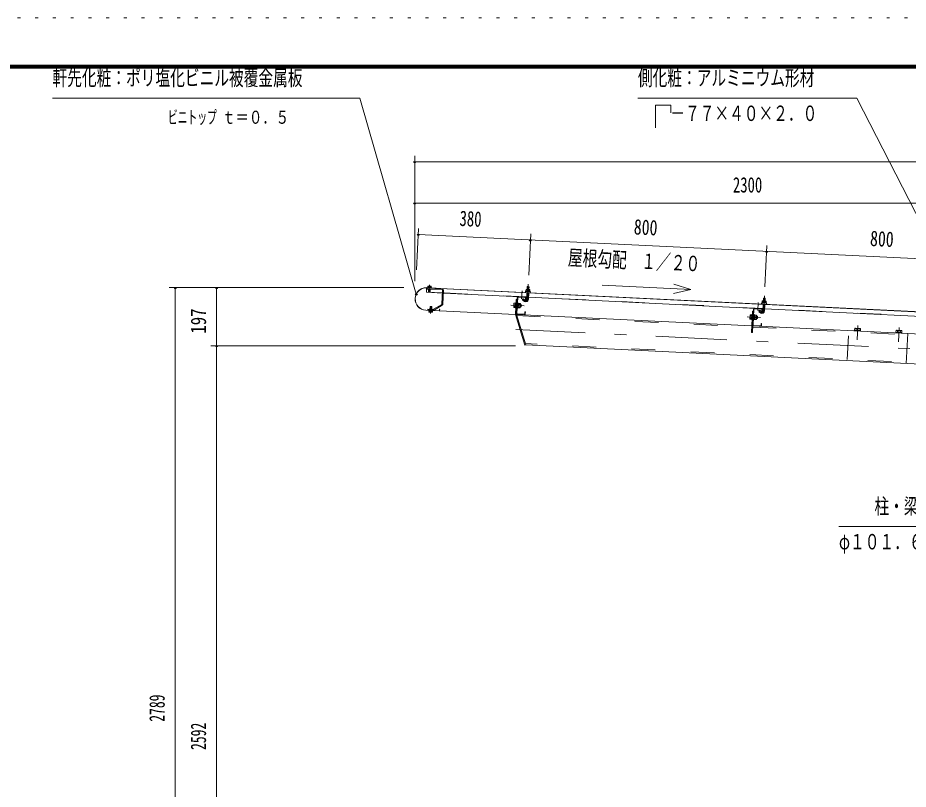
# Model space of a CAD drawing. Units: millimetres, scale not verified, with parts at other scales. Extents: x -35377 to 35394, y -16800 to 16800.
# Drawn here: x 7078 to 19125, y 6356 to 16800 of the extents above; entities that cross this region are included whole.
import ezdxf
from ezdxf.enums import TextEntityAlignment as Align

# ---------------------------------------------------------------- set-up
doc = ezdxf.new("R2010")
doc.units = ezdxf.units.MM
doc.header["$LTSCALE"] = 80
for name, pattern in [('USER2', [10, 4, -6]), ('USER3', [24, 12, -5, 2, -5]), ('USER4', [3, 0.5, -2.5])]:
    doc.linetypes.add(name, pattern=pattern)
for name, color, linetype, lineweight in [('0-6_2-02BOLD', 7, 'Continuous', 18), ('0-7_2-12HIDDEN', 3, 'USER2', 18), ('0-8_2-22CENTER', 3, 'USER3', 18), ('0-9_2-42THIN', 4, 'Continuous', 18), ('0-A_2-52DIM', 3, 'Continuous', 18), ('0-C_F-F1PAPER', 5, 'Continuous', 18), ('0-D_F-E_J_ADD', 5, 'USER4', 18)]:
    doc.layers.add(name, color=color, linetype=linetype, lineweight=lineweight)
doc.styles.add('ＭＳ ゴシック', font='')
doc.styles.get('ＭＳ ゴシック').set_extended_font_data('MS Gothic')

msp = doc.modelspace()

# ---------------------------------------------------------------- linework, layer by layer
at = {"layer": '0-6_2-02BOLD'}
for p, q in [((20650.84, 12749.19), (12608.5, 13142.53)), ((12608.6, 13144.53), (20650.93, 12751.19)), ((12625.88, 13152.06), (12626.56, 13166.04)), ((12638.09, 13165.48), (12637.42, 13151.51)), ((12660.49, 13150.4), (12661.16, 13164.37)), ((13970.9, 13158.15), (13994.86, 13156.98)), ((12658.25, 13094.45), (12659.73, 13125.21)), ((12826.31, 13109.05), (12817.31, 12924.77)), ((12830.09, 12924.15), (12839.11, 13108.42)), ((12837.38, 13073.27), (13964.04, 13018.17)), ((13841.98, 13011.32), (13831.49, 12797.17)), ((13942.96, 13012.78), (13848.68, 13017.4)), ((13955.11, 13121.62), (13954.1, 13101.15)), ((13966.88, 13076.1), (13962.57, 12987.95)), ((13964.77, 13033.01), (13988.74, 13031.83)), ((13967.09, 13100.51), (13968.09, 13120.98)), ((13986.54, 12986.78), (13990.85, 13074.93)), ((13988.02, 13016.99), (17160.22, 12861.85)), ((13994.03, 13119.71), (13993.02, 13099.25)), ((12813.81, 12918.94), (12704.64, 12853.63)), ((12711.21, 12842.64), (12820.38, 12907.96)), ((13810.43, 12890.51), (13791.24, 12891.45)), ((13792.71, 12921.43), (13811.9, 12920.5)), ((13842.74, 12895.95), (13851.12, 12903.55)), ((13851.51, 12911.54), (13843.12, 12903.94)), ((13851.86, 12918.54), (13875.04, 12917.41)), ((13852.59, 12933.54), (13875.78, 12932.4)), ((13954.11, 12978.6), (13955.44, 13005.77)), ((17158.75, 12831.63), (17163.06, 12919.78)), ((17163.26, 12944.19), (17164.26, 12964.66)), ((17167.07, 13001.83), (17191.05, 13000.66)), ((17187.03, 12918.61), (17182.72, 12830.46)), ((17190.21, 12963.39), (17189.2, 12942.93)), ((12598.92, 12840.23), (12779.5, 12831.4)), ((12779.6, 12833.4), (12599.01, 12842.23)), ((12653.79, 12831.13), (12653.13, 12817.16)), ((12656.03, 12887.09), (12679.99, 12885.94)), ((12676.19, 12816.06), (12676.86, 12830.03)), ((13812.82, 12782.84), (12784.07, 12833.18)), ((13841.47, 12869.98), (13835.07, 12870.28)), ((13837.58, 12790.47), (13931.86, 12785.87)), ((13849.58, 12872.39), (13841.6, 12872.78)), ((13873.57, 12887.42), (13850.39, 12888.55)), ((17009.01, 12783.14), (17015.4, 12782.84)), ((17027.67, 12640.86), (17038.14, 12855)), ((17040.83, 12778.78), (17048.83, 12778.39)), ((17044.85, 12861.08), (17139.13, 12856.47)), ((17071.95, 12776.08), (17048.77, 12777.22)), ((17160.95, 12876.7), (17184.92, 12875.51)), ((17184.19, 12860.68), (20356.4, 12705.53)), ((17006.61, 12734.19), (16987.43, 12735.13)), ((16988.89, 12765.11), (17008.08, 12764.18)), ((17037.65, 12713.66), (17031.26, 12713.97)), ((17038.92, 12739.63), (17047.3, 12747.23)), ((17047.68, 12755.22), (17039.31, 12747.62)), ((17069.76, 12731.1), (17046.57, 12732.23)), ((17048.03, 12762.22), (17071.23, 12761.09)), ((17082.03, 12761.55), (17080.47, 12729.58)), ((20204.05, 12472.69), (17020.65, 12628.38)), ((17128.03, 12629.54), (17033.75, 12634.15)), ((18420.94, 12592.34), (18419.75, 12567.98)), ((18458.95, 12566.06), (18460.15, 12590.42)), ((18980.26, 12564.98), (18979.08, 12540.63)), ((19018.28, 12538.71), (19019.48, 12563.06)), ((19118.15, 12525.8), (19098.3, 12119.88))]:
    msp.add_line(p, q, dxfattribs=at)
for points in [[(12824.6, 13073.89), (12605.66, 13084.6), (12608.6, 13144.53)], [(12613.88, 13146.27), (12800.46, 13137.14), (12800.36, 13135.14)], [(12819.35, 13130.22), (12616.39, 13140.14), (12615.76, 13127.36), (12818.72, 13117.43)], [(12626.56, 13166.04), (12630.15, 13167.88), (12669.3, 13166), (12672.69, 13163.82), (12672.03, 13149.86)], [(13969.17, 13122.94), (13970.9, 13158.15), (13973, 13160.05), (13992.96, 13159.08), (13994.86, 13156.98), (13993.15, 13121.77)], [(12635.75, 13126.38), (12634.28, 13095.6), (12658.25, 13094.45), (12654.07, 13090.65), (12638.09, 13091.42), (12634.28, 13095.6)], [(17007.87, 12629.01), (13824.48, 12784.71), (13835.57, 13011.64)], [(14006.01, 13098.61), (14007, 13119.08), (14003.63, 13121.25), (13958.68, 13123.46), (13955.11, 13121.62)], [(12678.45, 12853.57), (12679.99, 12885.94), (12676.19, 12890.12), (12660.21, 12890.89), (12656.03, 12887.09), (12654.47, 12854.74)], [(13812.62, 12935.49), (13793.44, 12936.43), (13790.42, 12931.75), (13787.96, 12881.41), (13790.5, 12876.45), (13809.7, 12875.51)], [(13815.9, 12871.22), (13809.49, 12871.54), (13812.82, 12939.46), (13819.21, 12939.15)], [(13834.24, 12984.46), (13821.45, 12985.08), (13811.58, 12783.07), (13939.99, 12368.23), (13952.22, 12372.02)], [(13841.47, 12869.98), (13844.79, 12937.9), (13838.4, 12938.21)], [(13844.65, 12935.1), (13852.64, 12934.71), (13849.58, 12872.39)], [(13875.78, 12932.4), (13878.32, 12927.45), (13875.86, 12877.1), (13872.84, 12872.42), (13849.66, 12873.56)], [(13877.87, 12918.26), (13885.84, 12917.87), (13884.29, 12885.91), (13876.3, 12886.3)], [(13885.84, 12917.87), (13891.56, 12911.58), (13890.58, 12891.61), (13884.29, 12885.91)], [(13946.39, 12979.65), (13920.18, 12996.53), (13907.18, 12976.37), (13933.39, 12959.47)], [(13949.04, 13006.08), (13947.7, 12978.91), (13954.11, 12978.6)], [(17202.19, 12942.29), (17203.18, 12962.76), (17199.8, 12964.93), (17154.87, 12967.14), (17151.29, 12965.3), (17150.28, 12944.83)], [(17165.35, 12966.62), (17167.07, 13001.83), (17169.17, 13003.73), (17189.14, 13002.76), (17191.05, 13000.66), (17189.32, 12965.45)], [(12700.14, 12852.5), (12626.53, 12856.11), (12625.9, 12843.32), (12699.52, 12839.72)], [(12688.4, 12829.47), (12687.72, 12815.5), (12684.13, 12813.65), (12644.98, 12815.54), (12641.59, 12817.72), (12642.25, 12831.68)], [(12783.79, 12837.2), (12784.67, 12855.17), (12786.66, 12855.08), (12785.79, 12837.1)], [(13824.48, 12784.69), (13952.36, 12371.56), (20496.62, 12051.5)], [(13938.57, 12791.94), (13939.89, 12819.1), (13946.29, 12818.79), (13944.96, 12791.62)], [(16984.15, 12725.09), (16986.61, 12775.43), (16989.62, 12780.11), (17008.8, 12779.17)], [(17031.75, 12855.31), (17016.36, 12540.49), (17003.57, 12541.11), (17017.64, 12828.76), (17030.43, 12828.14)], [(17009.01, 12783.14), (17005.68, 12715.23), (17012.08, 12714.91)], [(17037.65, 12713.66), (17040.97, 12781.58), (17034.57, 12781.89)], [(17048.83, 12778.39), (17045.77, 12716.07), (17037.77, 12716.46)], [(17045.84, 12717.24), (17069.02, 12716.1), (17072.04, 12720.79), (17074.49, 12771.13), (17071.95, 12776.08)], [(17142.57, 12823.33), (17116.36, 12840.22), (17103.36, 12820.05), (17129.58, 12803.15)], [(17145.22, 12849.76), (17143.89, 12822.6), (17150.28, 12822.28), (17151.61, 12849.45)], [(17005.88, 12719.2), (16986.69, 12720.14), (16984.15, 12725.09)], [(17074.05, 12761.94), (17082.03, 12761.55), (17087.74, 12755.27), (17086.76, 12735.29), (17080.47, 12729.58), (17072.49, 12729.98)], [(17141.14, 12635.31), (17142.47, 12662.47), (17136.07, 12662.78), (17134.74, 12635.62)], [(18480.91, 12556.98), (18481.31, 12564.97), (18397.4, 12569.07), (18397, 12561.08)], [(18400.14, 12568.94), (18401.33, 12593.3), (18407.76, 12596.6), (18473.68, 12593.38), (18479.76, 12589.46), (18478.57, 12565.1)], [(19040.24, 12529.63), (19040.63, 12537.62), (18956.74, 12541.72), (18956.34, 12533.73)], [(18959.47, 12541.59), (18960.67, 12565.94), (18967.08, 12569.25), (19033.01, 12566.02), (19039.09, 12562.1), (19037.9, 12537.75)]]:
    msp.add_lwpolyline(points, dxfattribs=at)
for points in [[(12673.93, 13149.76), (12623.98, 13152.16), (12623.67, 13145.77), (12673.62, 13143.37)], [(13948.1, 13101.45), (14012.02, 13098.31), (14011.7, 13091.92), (13947.78, 13095.06)], [(17144.27, 12945.12), (17143.96, 12938.74), (17207.89, 12935.6), (17208.2, 12941.99)], [(12690.61, 12835.77), (12690.3, 12829.38), (12640.35, 12831.78), (12640.66, 12838.17)]]:
    msp.add_lwpolyline(points, close=True, dxfattribs=at)
for centre, radius, start, end in [((12606.4, 12993.25), 153.2, 87.19998, 267.19998), ((12606.4, 12993.25), 151.2, 89.17036, 267.19998), ((12631.98, 13158.51), 9.26, 48.70595, 87.25218), ((12648.09, 13132.94), 34.04, 67.42085, 107.0813), ((12666.57, 13156.85), 9.27, 87.25218, 125.78362), ((12818.33, 13109.44), 8, 357.2, 87.19998), ((12818.33, 13109.44), 20.8, 357.2, 87.19998), ((13848.36, 13011.01), 12.8, 87.19728, 177.19728), ((13848.36, 13011.01), 6.4, 87.19728, 177.19728), ((13942.64, 13006.4), 6.4, 357.2092, 87.2012), ((13942.64, 13006.4), 12.8, 357.20143, 87.2012), ((13951.39, 13086.86), 8, 87.19978, 267.19978), ((13961.14, 13111.82), 11.5, 52.81572, 112.81572), ((13979.05, 13079.41), 42.99, 69.61201, 104.78793), ((14000.06, 13109.92), 11.5, 61.58423, 121.58423), ((14007.33, 13084.13), 8, 267.20061, 87.20059), ((12810.11, 12925.12), 7.2, 300.90262, 357.21434), ((12810.12, 12925.12), 20, 300.89085, 357.19966), ((13799.58, 12883.53), 11.51, 136.47221, 177.19904), ((13830.97, 12904.53), 41.84, 156.17363, 198.22444), ((13801.78, 12928.5), 11.51, 177.19904, 217.92586), ((13835.3, 12904.32), 41.84, 336.17365, 18.22444), ((13866.7, 12925.34), 11.51, 316.47221, 357.19904), ((13952.09, 12988.47), 34.5, 237.19998, 357.19998), ((13952.09, 12988.47), 10.5, 237.19998, 357.19998), ((17147.56, 12930.55), 8, 87.19978, 267.19978), ((17157.31, 12955.5), 11.5, 52.81572, 112.81572), ((17175.23, 12923.1), 42.99, 69.61201, 104.78793), ((17196.23, 12953.6), 11.5, 61.58423, 121.58423), ((17203.5, 12927.81), 8, 267.20061, 87.20059), ((12647.71, 12824.68), 9.27, 267.25218, 305.78362), ((12666.19, 12848.6), 34.04, 247.42085, 287.0813), ((12682.3, 12823.02), 9.26, 228.70595, 267.25218), ((12700.53, 12860.5), 20.8, 267.19998, 300.88791), ((12700.53, 12860.5), 8, 267.19998, 300.88449), ((12779.79, 12837.39), 6, 267.19998, 357.19998), ((12779.79, 12837.39), 4, 267.19998, 357.19998), ((13837.89, 12796.86), 12.8, 177.19728, 267.18843), ((13837.89, 12796.86), 6.4, 177.19728, 267.18843), ((13864.5, 12880.35), 11.51, 357.19905, 37.92586), ((13932.17, 12792.25), 12.8, 267.19951, 357.20206), ((13932.17, 12792.25), 6.4, 267.19951, 357.20918), ((16997.96, 12772.18), 11.51, 177.19904, 217.92586), ((17044.54, 12854.69), 12.8, 87.19728, 177.19728), ((17044.54, 12854.69), 6.4, 87.19728, 177.19728), ((17148.26, 12832.15), 34.5, 237.19998, 357.19998), ((17138.83, 12850.08), 6.4, 357.2092, 87.2012), ((17138.83, 12850.08), 12.8, 357.20143, 87.2012), ((17148.26, 12832.15), 10.5, 237.19998, 357.19998), ((16995.76, 12727.2), 11.51, 136.47221, 177.19904), ((17027.16, 12748.22), 41.84, 156.17363, 198.22444), ((17031.48, 12748), 41.84, 336.17365, 18.22444), ((17060.68, 12724.03), 11.51, 357.19905, 37.92586), ((17062.88, 12769.01), 11.51, 316.47221, 357.19904), ((17034.06, 12640.54), 12.8, 177.19728, 267.18843), ((17034.06, 12640.54), 6.4, 177.19728, 267.18843), ((17128.36, 12635.93), 12.8, 267.19951, 357.20206), ((17128.36, 12635.93), 6.4, 267.19951, 357.20918), ((18410.57, 12581.31), 15.13, 46.76883, 87.19998), ((18438.02, 12539.94), 55.12, 66.33568, 108.06429), ((18469.39, 12578.43), 15.14, 87.19998, 127.6283), ((18969.9, 12553.95), 15.13, 46.76883, 87.19998), ((18997.36, 12512.58), 55.12, 66.33568, 108.06429), ((19028.72, 12551.07), 15.14, 87.19998, 127.6283)]:
    msp.add_arc(centre, radius, start, end, dxfattribs=at)
at = {"layer": '0-7_2-12HIDDEN'}
for p, q in [((12824.69, 13075.89), (12605.76, 13086.6)), ((13964.14, 13020.17), (12837.48, 13075.27)), ((17160.32, 12863.85), (13988.12, 13018.99)), ((20356.5, 12707.52), (17184.29, 12862.67)), ((13829.76, 12767.62), (17007.05, 12612.23)), ((17019.83, 12611.61), (20203.23, 12455.91)), ((18300.07, 12175.75), (18318.28, 12548.1)), ((20497.45, 12068.27), (13947.08, 12388.64))]:
    msp.add_line(p, q, dxfattribs=at)
at = {"layer": '0-8_2-22CENTER'}
for p, q in [((12645.81, 13086.63), (12650.56, 13183.7)), ((13984.68, 13194.15), (13974.55, 12987.36)), ((13894.83, 12995.12), (13900.03, 13101.39)), ((17180.85, 13037.84), (17170.73, 12831.05)), ((12668.47, 12894.9), (12663.72, 12797.84)), ((13749.24, 12908.54), (13931.02, 12899.63)), ((13939.9, 12969.56), (13900.4, 12995.01)), ((17091.01, 12838.8), (17096.21, 12945.07)), ((17136.07, 12813.24), (17096.58, 12838.69)), ((17127.2, 12743.31), (16945.42, 12752.22)), ((20506.55, 12254.46), (13814.54, 12581.75)), ((18442.67, 12634.94), (18433.1, 12439.17)), ((18992.42, 12411.82), (19002, 12607.59))]:
    msp.add_line(p, q, dxfattribs=at)
for centre in [(13952.09, 12988.47), (17148.26, 12832.15)]:
    msp.add_arc(centre, 22.5, 237.19998, 357.19998, dxfattribs=at)
at = {"layer": '0-9_2-42THIN'}
for p, q in [((13973, 13160.05), (13971.18, 13122.85)), ((13991.14, 13121.86), (13992.97, 13159.07)), ((12638.96, 13126.22), (12637.33, 13092.25)), ((12654.91, 13091.4), (12656.53, 13125.36)), ((13964.4, 13025.55), (13966.78, 13032.91)), ((13966.78, 13032.91), (13968.88, 13076)), ((12659.37, 12890.13), (12657.67, 12854.58)), ((13876.51, 12890.3), (13888.49, 12889.71)), ((13889.66, 12913.67), (13877.67, 12914.27)), ((17169.17, 13003.73), (17167.35, 12966.53)), ((17187.33, 12965.55), (17189.14, 13002.76)), ((12675.25, 12853.72), (12676.95, 12889.29)), ((17072.68, 12733.97), (17084.66, 12733.39)), ((17085.84, 12757.35), (17073.86, 12757.95))]:
    msp.add_line(p, q, dxfattribs=at)
for points in [[(13988.86, 13075.03), (13986.74, 13031.93), (13988.38, 13024.37)], [(17160.59, 12869.23), (17162.95, 12876.59), (17165.06, 12919.68)], [(17185.03, 12918.71), (17182.93, 12875.61), (17184.56, 12868.06)]]:
    msp.add_lwpolyline(points, dxfattribs=at)
at = {"layer": '0-A_2-52DIM'}
for p, q in [((15707.95, 15618.2), (15707.95, 15311.89)), ((12463.93, 14851.94), (12431.93, 14851.94)), ((12447.93, 14931.94), (12447.93, 13234.27)), ((32247.93, 14851.94), (12447.93, 14851.94)), ((12463.93, 14291.94), (12431.93, 14291.94)), ((12447.93, 14291.94), (32247.93, 14291.94)), ((12472.34, 13388.26), (12499.7, 13947.6)), ((12511.79, 13867.7), (12479.79, 13867.7)), ((12495.79, 13867.7), (20406.34, 13480.81)), ((13990.54, 13314.01), (14017.89, 13873.35)), ((14029.98, 13793.45), (13997.98, 13793.45)), ((17186.71, 13157.69), (17214.07, 13717.03)), ((17226.16, 13637.13), (17194.16, 13637.13)), ((9127.93, 13147.89), (12302.66, 13147.89)), ((9223.93, 13147.89), (9191.93, 13147.89)), ((9207.93, -1480.11), (9207.93, 13147.89)), ((9207.93, 1991.89), (9207.93, 13147.89)), ((9783.93, 13147.89), (9751.93, 13147.89)), ((9767.93, 13147.89), (9767.93, -808.11)), ((12486.01, 13060.39), (12454.01, 13060.39)), ((15949.08, 13068.77), (16183.65, 13119.48)), ((13811.45, 12359.89), (9687.93, 12359.89)), ((9783.93, 12359.89), (9751.93, 12359.89)), ((9767.93, 1991.89), (9767.93, 12359.89))]:
    msp.add_line(p, q, dxfattribs=at)
for points in [[(12470.01, 13060.39), (11707.95, 15711.89), (7547.95, 15711.89)], [(20018.02, 12615.37), (18427.95, 15711.89), (15467.95, 15711.89)], [(15707.95, 15618.2), (15914, 15618.2), (15914, 15515.17)], [(14985.08, 13178.1), (16183.65, 13119.48), (15955.13, 13192.85)], [(21493.17, 9377.56), (20667.93, 9911.89), (18187.93, 9911.89)]]:
    msp.add_lwpolyline(points, dxfattribs=at)
for centre in [(12447.93, 14851.94), (12447.93, 14291.94), (12495.79, 13867.7), (14013.98, 13793.45), (17210.16, 13637.13), (9207.93, 13147.89), (9767.93, 13147.89), (12470.01, 13060.39), (9767.93, 12359.89)]:
    msp.add_arc(centre, 16, 180, 0, dxfattribs=at)
at = {"layer": '0-C_F-F1PAPER'}
for points in [[(34593.96, -16000), (-11326.04, -16000), (-11326.04, 16160), (34593.96, 16160)], [(34589.95, -15996), (-11322.04, -15996), (-11322.04, 16156), (34589.95, 16156)], [(34585.96, -15992), (34585.96, 16152), (-11318.04, 16152), (-11318.04, -15992)], [(34581.95, -15988), (-11314.04, -15988), (-11314.04, 16148), (34581.95, 16148)], [(34577.96, -15984), (34577.96, 16144), (-11310.04, 16144), (-11310.04, -15984)], [(34573.96, -15980), (-11306.04, -15980), (-11306.04, 16140), (34573.96, 16140)], [(34569.95, -15976), (34569.95, 16136), (-11302.04, 16136), (-11302.04, -15976)], [(34565.96, -15972), (-11298.04, -15972), (-11298.04, 16132), (34565.96, 16132)], [(34561.95, -15968), (-11294.04, -15968), (-11294.04, 16128), (34561.95, 16128)], [(34557.96, -15964), (-11290.04, -15964), (-11290.04, 16124), (34557.96, 16124)], [(34553.96, -15960), (34553.96, 16120), (-11286.04, 16120), (-11286.04, -15960)]]:
    msp.add_lwpolyline(points, close=True, dxfattribs=at)
at = {"layer": '0-D_F-E_J_ADD'}
msp.add_lwpolyline([(35393.96, -16800), (-12126.04, -16800), (-12126.04, 16800), (35393.96, 16800)], close=True, dxfattribs=at)

# ---------------------------------------------------------------- texts
at = {"layer": '0-A_2-52DIM', "color": 7, "style": 'ＭＳ ゴシック'}
for s, height, width, p in [('軒先化粧：ポリ塩化ビニル被覆金属板', 208.4, 0.7, (7547.94, 15820.31)), ('側化粧：アルミニウム形材', 208.4, 0.7, (15467.94, 15820.32)), ('ビニトップ ', 177.1, 0.55, (9107.95, 15311.89)), ('ｔ＝０．５', 177.1, 0.75, (9842.79, 15311.89)), ('\u3000－７７×４０×２．０', 208.4, 0.7, (15707.95, 15340.32)), ('2300', 208.4, 0.7, (16753.63, 14371.94)), ('柱・梁：丸パイプ', 208.4, 0.7, (18667.93, 10020.32)), ('φ１０１．６×４．２', 208.4, 0.7, (18187.93, 9540.31))]:
    msp.add_text(s, height=height, dxfattribs=dict(at, width=width)).set_placement(p, align=Align.BOTTOM_LEFT)
for s, rotation, width, p in [('380', 357.2, 0.7, (13047.59, 13920.8)), ('800', 357.2, 0.75, (15405.98, 13805.46)), ('800', 357.2, 0.75, (18602.15, 13649.15)), ('屋根勾配\u3000１／２０', 357.2, 0.7, (14514.88, 13390.29)), ('197', 90, 0.8, (9687.93, 12524.07)), ('2789', 90, 0.65, (9127.93, 7269.19)), ('2592', 90, 0.65, (9687.93, 6887.18))]:
    msp.add_text(s, height=208.4, rotation=rotation, dxfattribs=dict(at, width=width)).set_placement(p, align=Align.BOTTOM_LEFT)

doc.saveas('drawing.dxf')
